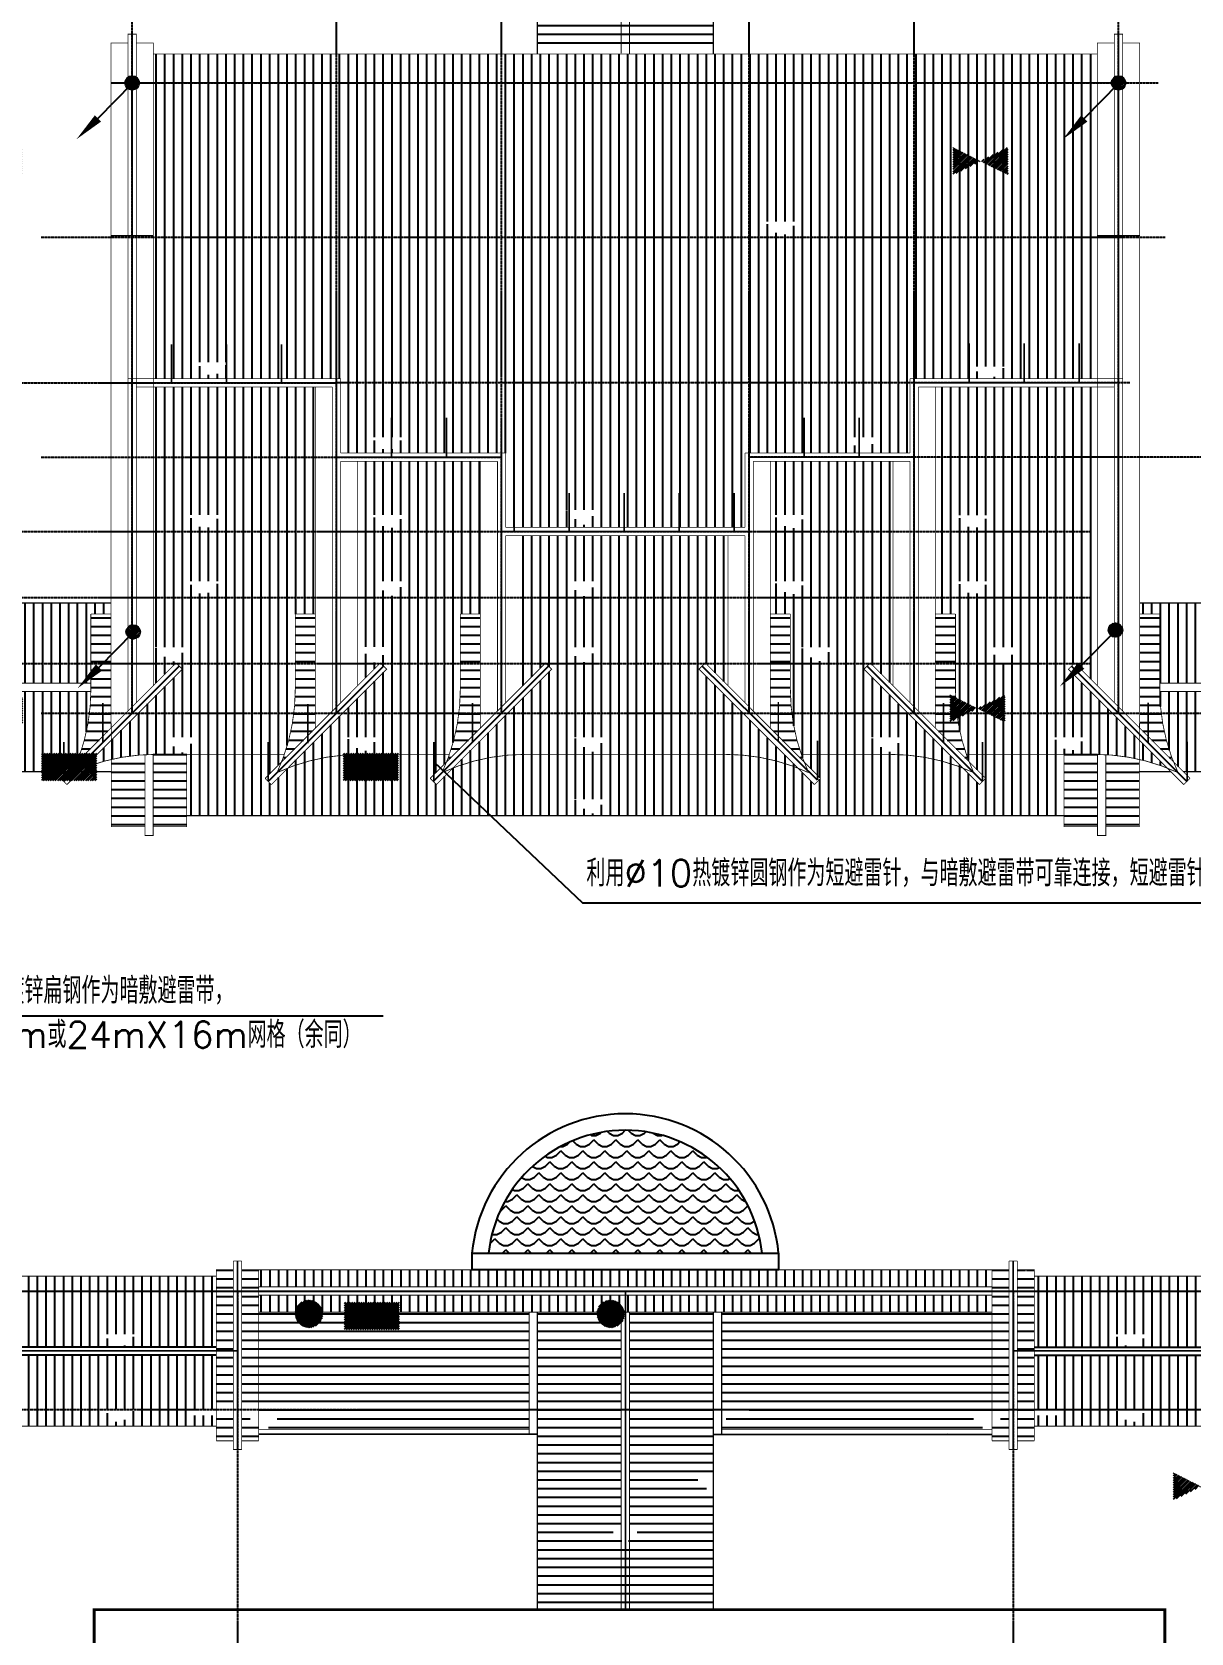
# Model space of a CAD drawing. Extents: x -137808 to 103746506, y -332957 to -111547.
# Drawn here: x 194428 to 215496, y -184724 to -155637 of the extents above; entities that cross this region are included whole.
import ezdxf

# ---------------------------------------------------------------- set-up
doc = ezdxf.new("R2010")
doc.units = 0
doc.header["$LTSCALE"] = 25
doc.header["$MEASUREMENT"] = 0
doc.linetypes.add('DOTE', pattern=[2.42, 2, -0.2, 0.02, -0.2])
doc.layers.get('0').update_dxf_attribs({"linetype": 'CONTINUOUS'})
for name, color, linetype in [('DOTE', 1, 'DOTE'), ('电-接地防雷-箭头', 3, 'CONTINUOUS'), ('电-接地防雷-防雷线', 94, 'CONTINUOUS')]:
    doc.layers.add(name, color=color, linetype=linetype)
doc.styles.add('_TCH_DIM', font='SIMPLEX', dxfattribs={"bigfont": 'GBCBIG'})
doc.styles.add('IDQSTYLE', font='txt.shx', dxfattribs={"width": 0.7, "bigfont": 'hztxt.shx'})
doc.styles.get("Standard").update_dxf_attribs({"font": 'GBENOR', "bigfont": 'GBCBIG'})
doc.dimstyles.get("Standard").update_dxf_attribs({"dimscale": 100, "dimtxt": 3.5, "dimasz": 1, "dimexe": 2.5, "dimexo": 3, "dimgap": 1.5, "dimtad": 1, "dimdec": 0, "dimzin": 0, "dimdsep": 46, "dimtxsty": 'Standard', "dimblk": 'ARCHTICK', "dimcen": 0.09, "dimadec": 0, "dimazin": 0, "dimtfac": 1, "dimtdec": 0, "dimtix": 1, "dimtmove": 2, "dimatfit": 3, "dimfxl": 0, "dimtolj": 1, "dimtzin": 0, "dimarcsym": 0})
pattern_1 = [(90, (-74300, -90184.3), (-158.75, 1e-14), [])]
pattern_2 = [(180, (-74300, -90184.3), (-1e-14, -158.75), [])]
pattern_3 = [(90, (0, -90184.3), (-158.75, 1e-14), [])]

# ---------------------------------------------------------------- blocks, each defined once
blk = doc.blocks.new('_ArchTick')
at = {"color": 0, "linetype": 'ByBlock', "const_width": 0.4}
blk.add_lwpolyline([(-0.5, -0.5), (0.5, 0.5)], dxfattribs=at)
blk = doc.blocks.new('*X')
at = {"color": 0, "linetype": 'Continuous'}
for p, q in [((192.59, 446.72), (193.93, 448.06)), ((192.59, 446.72), (193.87, 448.01)), ((192.65, 447.21), (193.44, 448)), ((192.67, 446.38), (194.27, 447.98)), ((192.65, 446.36), (194.23, 447.94)), ((192.69, 447.24), (193.35, 447.91)), ((192.79, 446.07), (194.52, 447.8)), ((192.81, 446.1), (194.55, 447.84)), ((192.98, 445.84), (194.75, 447.61)), ((193.01, 445.87), (194.78, 447.64)), ((193.23, 445.66), (194.93, 447.37)), ((193.27, 445.7), (194.95, 447.39)), ((193.53, 445.54), (195.05, 447.06)), ((193.58, 445.59), (195.06, 447.07)), ((193.92, 445.51), (195.08, 446.67)), ((193.98, 445.57), (195.08, 446.67)), ((194.61, 445.77), (194.82, 445.99)), ((163.77, 434.88), (163.89, 435)), ((163.77, 434.45), (164.18, 434.86)), ((163.77, 434.03), (164.46, 434.72)), ((163.77, 433.6), (164.74, 434.57)), ((163.77, 433.18), (165.02, 434.43)), ((163.77, 432.76), (165.31, 434.29)), ((163.77, 432.33), (165.59, 434.15)), ((163.77, 431.91), (165.87, 434.01)), ((163.77, 431.48), (166.16, 433.87)), ((163.77, 431.06), (166.44, 433.73)), ((163.77, 430.63), (166.72, 433.58)), ((163.77, 430.21), (167, 433.44)), ((169.55, 432.17), (171.11, 433.73)), ((169.83, 432.03), (171.96, 434.15)), ((170.12, 431.89), (172.8, 434.58)), ((170.4, 431.75), (173.65, 435)), ((170.68, 431.6), (173.77, 434.69)), ((170.96, 431.46), (173.77, 434.27)), ((171.25, 431.32), (173.77, 433.85)), ((171.53, 431.18), (173.77, 433.42)), ((164.32, 430.33), (167.29, 433.3)), ((165.17, 430.76), (167.57, 433.16)), ((166.02, 431.18), (167.85, 433.02)), ((166.86, 431.61), (168.14, 432.88)), ((167.71, 432.03), (168.42, 432.74)), ((168.56, 432.45), (168.7, 432.59)), ((168.98, 432.45), (169.41, 432.88)), ((169.27, 432.31), (170.26, 433.3)), ((171.81, 431.04), (173.77, 433)), ((172.1, 430.9), (173.77, 432.57)), ((172.38, 430.76), (173.77, 432.15)), ((172.66, 430.61), (173.77, 431.72)), ((172.94, 430.47), (173.77, 431.3)), ((173.23, 430.33), (173.77, 430.88)), ((173.51, 430.19), (173.77, 430.45)), ((232.27, 320.09), (237.18, 325)), ((232.27, 320.51), (236.75, 325)), ((232.27, 320.94), (236.33, 325)), ((232.27, 321.36), (235.9, 325)), ((232.27, 321.79), (235.48, 325)), ((232.27, 322.21), (235.06, 325)), ((232.27, 322.63), (234.63, 325)), ((232.27, 323.06), (234.21, 325)), ((232.27, 323.48), (233.78, 325)), ((232.27, 323.91), (233.36, 325)), ((232.27, 324.33), (232.93, 325)), ((232.27, 324.76), (232.51, 325)), ((232.6, 320), (237.6, 325)), ((233.02, 320), (238.02, 325)), ((233.45, 320), (238.45, 325)), ((233.87, 320), (238.87, 325)), ((234.3, 320), (239.3, 325)), ((234.72, 320), (239.72, 325)), ((235.15, 320), (240.15, 325)), ((235.57, 320), (240.57, 325)), ((235.99, 320), (240.99, 325)), ((236.42, 320), (241.42, 325)), ((236.84, 320), (241.84, 325)), ((237.27, 320), (242.27, 325)), ((237.69, 320), (242.27, 324.57)), ((238.12, 320), (242.27, 324.15)), ((238.54, 320), (242.27, 323.72)), ((238.96, 320), (242.27, 323.3)), ((239.39, 320), (242.27, 322.88)), ((239.81, 320), (242.27, 322.45)), ((240.24, 320), (242.27, 322.03)), ((240.66, 320), (242.27, 321.6)), ((241.09, 320), (242.27, 321.18)), ((241.51, 320), (242.27, 320.75)), ((241.93, 320), (242.27, 320.33)), ((278.36, 223.2), (280.79, 225.63)), ((278.36, 222.93), (281.06, 225.62)), ((278.39, 223.51), (280.47, 225.6)), ((278.4, 222.68), (281.31, 225.59)), ((278.47, 223.88), (280.11, 225.52)), ((278.69, 224.39), (279.6, 225.29)), ((279.61, 223.04), (280.95, 224.38)), ((279.62, 223.34), (280.65, 224.37)), ((279.65, 222.8), (281.19, 224.34)), ((279.73, 222.59), (281.39, 224.26)), ((279.79, 223.79), (280.2, 224.2)), ((279.83, 222.42), (281.57, 224.16)), ((279.94, 223.09), (280.9, 224.05)), ((279.96, 222.26), (281.73, 224.03)), ((279.99, 222.85), (281.14, 224)), ((279.99, 223.42), (280.57, 224)), ((280.2, 224.2), (281.54, 225.54)), ((280.65, 224.37), (281.75, 225.47)), ((280.95, 224.38), (281.95, 225.38)), ((281.19, 224.34), (282.13, 225.28)), ((281.39, 224.26), (282.3, 225.17)), ((281.57, 224.16), (282.46, 225.05)), ((281.73, 224.03), (282.61, 224.91)), ((281.86, 223.88), (282.75, 224.77)), ((281.97, 223.7), (282.87, 224.61)), ((282.05, 223.5), (282.99, 224.44)), ((282.1, 223.27), (283.09, 224.26)), ((282.1, 222.98), (283.18, 224.06)), ((278.45, 222.45), (279.79, 223.79)), ((278.52, 222.24), (279.62, 223.34)), ((278.61, 222.04), (279.61, 223.04)), ((278.71, 221.86), (279.65, 222.8)), ((278.82, 221.68), (279.73, 222.59)), ((278.94, 221.52), (279.83, 222.42)), ((279.08, 221.38), (279.96, 222.26)), ((279.22, 221.24), (280.11, 222.13)), ((279.38, 221.11), (280.29, 222.02)), ((279.55, 221), (280.49, 221.94)), ((279.73, 220.9), (280.72, 221.89)), ((279.93, 220.81), (281.01, 221.89)), ((280.07, 222.66), (281.33, 223.91)), ((280.11, 222.13), (281.86, 223.88)), ((280.14, 220.74), (281.41, 222.01)), ((280.2, 222.5), (281.49, 223.79)), ((280.29, 222.02), (281.97, 223.7)), ((280.35, 222.37), (281.62, 223.64)), ((280.36, 220.68), (283.31, 223.63)), ((280.49, 221.94), (282.05, 223.5)), ((280.54, 222.27), (281.71, 223.45)), ((280.61, 220.65), (283.34, 223.38)), ((280.72, 221.89), (282.1, 223.27)), ((280.77, 222.22), (281.77, 223.22)), ((280.88, 220.63), (283.36, 223.11)), ((281.01, 221.89), (282.1, 222.98)), ((281.08, 222.24), (281.74, 222.91)), ((281.18, 220.65), (283.33, 222.81)), ((281.41, 222.01), (281.98, 222.58)), ((281.54, 220.73), (283.26, 222.45)), ((281.98, 222.58), (283.25, 223.85)), ((282.01, 220.91), (283.07, 221.98))]:
    blk.add_line(p, q, dxfattribs=at)
blk = doc.blocks.new('HC000750')
at = {"color": 0, "linetype": 'Continuous'}
blk.add_line((0, -0.06), (-3.11, -3.23), dxfattribs=at)
blk.add_lwpolyline([(-3.11, -3.23, 0.8, 0, 0), (-5.06, -5.12, 0, 0, 0)], format="xyseb", dxfattribs=at)
blk.add_circle((0, 0), 0.625, dxfattribs=at)
at = {"color": 0, "linetype": 'Continuous', "xscale": 0.5, "yscale": 0.5, "zscale": 0.5}
blk.add_blockref('*X', (-96.92, -223.38), dxfattribs=at)
at = {"color": 0, "style": 'IDQSTYLE', "width": 0.7}
blk.add_attdef('PSFHATT', (2.63, -5.12), '', height=2.5, dxfattribs=at)

msp = doc.modelspace()

# ---------------------------------------------------------------- hatches: boundary and pattern name
h = msp.add_hatch()
h.set_pattern_fill('ANSI31', color=250, scale=100, angle=135, style=0)
h.set_pattern_definition([(180, (-74300, -90270.14), (-1e-14, -158.75), [])])
h.paths.add_polyline_path([(203614, -152997), (203614, -155922), (205214, -155922), (205289, -155922), (205289, -152997)])
h.paths.add_polyline_path([(206814, -152997), (205289, -152997), (205289, -155922), (206814, -155922)])
h.paths.add_polyline_path([(204669, -153688), (205759, -153688), (205759, -154138), (204669, -154138)], flags=9)
h.paths.add_polyline_path([(204769, -154488), (205659, -154488), (205659, -154938), (204769, -154938)], flags=9)
h = msp.add_hatch()
h.set_pattern_fill('ANSI31', color=250, scale=100, angle=45, style=0)
h.set_pattern_definition(pattern_1)
h.paths.add_polyline_path([(199964, -156036), (196634, -156036), (196634, -156561), (197611, -156561), (199964, -156561)])
h.paths.add_polyline_path([(202964, -156036), (199964, -156036), (199964, -156561), (202964, -156561)])
h.paths.add_polyline_path([(207464, -156036), (205214, -156036), (202964, -156036), (202964, -156561), (207464, -156561)])
h.paths.add_polyline_path([(210464, -156036), (207464, -156036), (207464, -156561), (210464, -156561)])
h.paths.add_polyline_path([(213794, -156036), (210464, -156036), (210464, -156561), (213794, -156561)])
h.paths.add_polyline_path([(213794, -156561), (212575, -156561), (210464, -156561), (210464, -159361), (213794, -159361)])
h.paths.add_polyline_path([(210464, -156561), (207464, -156561), (207464, -159361), (208034, -159361), (207754, -159081), (208354, -159081), (208073, -159361), (210464, -159361)])
h.paths.add_polyline_path([(207464, -156561), (202964, -156561), (202964, -159361), (207464, -159361)])
h.paths.add_polyline_path([(202964, -156561), (199964, -156561), (199964, -159361), (202964, -159361)])
h.paths.add_polyline_path([(199964, -156561), (196634, -156561), (196634, -159361), (197611, -159361), (199964, -159361)])
h.paths.add_polyline_path([(199964, -159361), (196634, -159361), (196634, -161936), (197711, -161936), (197411, -161636), (198011, -161636), (197711, -161936), (199964, -161936)])
h.paths.add_polyline_path([(202964, -159361), (199964, -159361), (199964, -161936), (200039, -161936), (200039, -163286), (200884, -163286), (200593, -162996), (201193, -162996), (200903, -163286), (202964, -163286)])
h.paths.add_polyline_path([(207464, -159361), (202964, -159361), (202964, -163286), (203039, -163286), (203039, -164636), (207389, -164636), (207389, -163286), (207464, -163286)])
h.paths.add_polyline_path([(204739, -164319), (204439, -164619), (204139, -164319)], flags=16)
h.paths.add_polyline_path([(210464, -159361), (208073, -159361), (208054, -159381), (208034, -159361), (207464, -159361), (207464, -163286), (209525, -163286), (209235, -162996), (209835, -162996), (209545, -163286), (210389, -163286), (210389, -161936), (210464, -161936)])
h.paths.add_polyline_path([(213794, -159361), (212575, -159361), (210464, -159361), (210464, -161936), (211743, -161936), (211518, -161711), (212118, -161711), (211893, -161936), (213794, -161936)])
h.paths.add_polyline_path([(208479, -159055), (209628, -159055), (209628, -158609), (208479, -158609)], flags=24)
h.paths.add_polyline_path([(198136, -161611), (199285, -161611), (199285, -161164), (198136, -161164)], flags=24)
h.paths.add_polyline_path([(201319, -162970), (202468, -162970), (202468, -162524), (201319, -162524)], flags=24)
h.paths.add_polyline_path([(204904, -164294), (206013, -164294), (206013, -163848), (204904, -163848)], flags=24)
h.paths.add_polyline_path([(207961, -162970), (209109, -162970), (209109, -162524), (207961, -162524)], flags=24)
h.paths.add_polyline_path([(212243, -161686), (213392, -161686), (213392, -161239), (212243, -161239)], flags=24)
h = msp.add_hatch()
h.set_pattern_fill('ANSI31', color=250, scale=100, angle=45, style=0)
h.set_pattern_definition(pattern_1)
h.paths.add_polyline_path([(199579, -162086), (196634, -162086), (196634, -163361), (199579, -163361)])
h.paths.add_polyline_path([(199579, -163361), (196634, -163361), (196634, -164711), (197566, -164711), (197266, -164411), (197866, -164411), (197566, -164711), (199579, -164711)])
h.paths.add_polyline_path([(199579, -164711), (196634, -164711), (196634, -165911), (197551, -165911), (197251, -165611), (197851, -165611), (197551, -165911), (199579, -165911)])
h.paths.add_polyline_path([(199579, -165911), (196634, -165911), (196634, -167111), (196967, -167111), (196667, -166811), (197267, -166811), (196967, -167111), (197036, -167111), (197047, -167100), (197059, -167111), (199214, -167111), (199214, -166211), (199579, -166211)])
h.paths.add_polyline_path([(199214, -167592), (199214, -167111), (197059, -167111), (197161, -167213), (196362, -168011), (197967, -168011), (199189, -168011, 0.029165)])
h.paths.add_polyline_path([(197036, -167111), (196634, -167111), (196634, -167513)], flags=16)
h.paths.add_polyline_path([(200751, -167111), (200349, -167111), (200349, -167513)], flags=16)
h.paths.add_polyline_path([(202214, -167111), (200774, -167111), (200876, -167213), (200077, -168011), (202189, -168011, 0.029165), (202214, -167592)], flags=16)
h.paths.add_polyline_path([(202214, -166211), (202579, -166211), (202579, -165911), (200349, -165911), (200349, -167513), (200762, -167100), (200876, -167213), (200077, -168011), (202189, -168011, 0.029165), (202214, -167592)])
h.paths.add_polyline_path([(200967, -166805), (200667, -167105), (200367, -166805)], flags=16)
h.paths.add_polyline_path([(202579, -164711), (200349, -164711), (200349, -165911), (200944, -165911), (200644, -165611), (201244, -165611), (200944, -165911), (202579, -165911)])
h.paths.add_polyline_path([(202579, -163436), (200349, -163436), (200349, -164711), (200909, -164711), (200609, -164411), (201209, -164411), (200909, -164711), (202579, -164711)])
h.paths.add_polyline_path([(207079, -164786), (203349, -164786), (203349, -165911), (204439, -165911), (204139, -165611), (204739, -165611), (204439, -165911), (207079, -165911)])
h.paths.add_polyline_path([(207079, -165911), (203349, -165911), (203349, -167111), (203751, -167111), (203762, -167100), (203774, -167111), (204439, -167111), (204139, -166811), (204739, -166811), (204439, -167111), (206655, -167111), (206666, -167100), (206677, -167111), (207079, -167111)])
h.paths.add_polyline_path([(203751, -167111), (203349, -167111), (203349, -167513)], flags=16)
h.paths.add_polyline_path([(206553, -167213), (206655, -167111), (203774, -167111), (203876, -167213), (203077, -168011), (207351, -168011)])
h.paths.add_polyline_path([(207079, -167111), (206677, -167111), (207079, -167513)])
h.paths.add_polyline_path([(210351, -168011), (208240, -168011, 0.053594), (208412, -168761), (210030, -168761, -0.093963), (211348, -169008)])
h.paths.add_polyline_path([(210285, -168451), (209985, -168751), (209685, -168451)], flags=16)
h.paths.add_polyline_path([(202189, -168011), (200077, -168011), (199080, -169008, -0.093963), (200399, -168761), (202017, -168761, 0.053594)])
h.paths.add_polyline_path([(200143, -168451), (200743, -168451), (200443, -168751)], flags=16)
h.paths.add_polyline_path([(199189, -168011), (196362, -168011), (195871, -168502), (195871, -168852, -0.05697), (196684, -168761), (199017, -168761, 0.053594)])
h.paths.add_polyline_path([(196839, -168451), (197439, -168451), (197139, -168751)], flags=16)
h.paths.add_polyline_path([(209553, -167213), (209655, -167111), (208214, -167111), (208214, -167592, 0.029165), (208240, -168011), (210351, -168011)])
h.paths.add_polyline_path([(210079, -167111), (209677, -167111), (210079, -167513)], flags=16)
h.paths.add_polyline_path([(210079, -165911), (207849, -165911), (207849, -166211), (208214, -166211), (208214, -167111), (208705, -167111), (208405, -166811), (210079, -166811)])
h.paths.add_polyline_path([(210079, -164711), (207849, -164711), (207849, -165911), (208214, -165911), (207914, -165611), (208514, -165611), (208214, -165911), (210079, -165911)])
h.paths.add_polyline_path([(210079, -163436), (207849, -163436), (207849, -164711), (208214, -164711), (207914, -164411), (208514, -164411), (208214, -164711), (210079, -164711)])
h.paths.add_polyline_path([(213794, -162086), (210849, -162086), (210849, -163361), (213794, -163361)])
h.paths.add_polyline_path([(213794, -163361), (210849, -163361), (210849, -164711), (211532, -164711), (211235, -164414), (211835, -164414), (211538, -164711), (213684, -164711), (213794, -164711)])
h.paths.add_polyline_path([(213794, -164711), (212576, -164711), (211538, -164711), (211535, -164714), (211532, -164711), (210849, -164711), (210849, -165911), (211535, -165911), (211235, -165611), (211835, -165611), (211535, -165911), (210849, -165911), (210849, -166211), (211214, -166211), (211214, -167111), (212085, -167111), (211785, -166811), (212385, -166811), (212085, -167111), (213370, -167111), (213381, -167100), (213794, -167513)])
h.paths.add_polyline_path([(213268, -167213), (213370, -167111), (211214, -167111), (211214, -167592, 0.029165), (211240, -168011), (214066, -168011)])
h.paths.add_polyline_path([(214066, -168011), (212683, -168011), (211240, -168011, 0.053594), (211412, -168761), (213745, -168761, -0.05697), (214557, -168852), (214557, -168502)])
h.paths.add_polyline_path([(213590, -168451), (213290, -168751), (212990, -168451)], flags=16)
h.paths.add_polyline_path([(214557, -168502), (214557, -168852, -0.036796), (215063, -169008)])
h.paths.add_polyline_path([(195871, -168502), (195365, -169008, -0.036796), (195871, -168852)])
h.paths.add_polyline_path([(197992, -164386), (199141, -164386), (199141, -163939), (197992, -163939)], flags=24)
h.paths.add_polyline_path([(198137, -165586), (199125, -165586), (199125, -165139), (198137, -165139)], flags=24)
h.paths.add_polyline_path([(198383, -167536), (198383, -166686), (198833, -166686), (198833, -167536)], flags=9)
h.paths.add_polyline_path([(197552, -166786), (198541, -166786), (198541, -166339), (197552, -166339)], flags=24)
h.paths.add_polyline_path([(201383, -167536), (201383, -166686), (201833, -166686), (201833, -167536)], flags=24)
h.paths.add_polyline_path([(201092, -166780), (202241, -166780), (202241, -166333), (201092, -166333)], flags=24)
h.paths.add_polyline_path([(201410, -165586), (202519, -165586), (202519, -165139), (201410, -165139)], flags=24)
h.paths.add_polyline_path([(201335, -164386), (202484, -164386), (202484, -163939), (201335, -163939)], flags=24)
h.paths.add_polyline_path([(204864, -165586), (206013, -165586), (206013, -165139), (204864, -165139)], flags=24)
h.paths.add_polyline_path([(204864, -166786), (206013, -166786), (206013, -166339), (204864, -166339)], flags=24)
h.paths.add_polyline_path([(208411, -168426), (209400, -168426), (209400, -167979), (208411, -167979)], flags=9)
h.paths.add_polyline_path([(201029, -168426), (202018, -168426), (202018, -167979), (201029, -167979)], flags=9)
h.paths.add_polyline_path([(197724, -168426), (198713, -168426), (198713, -167979), (197724, -167979)], flags=9)
h.paths.add_polyline_path([(208180, -167536), (208180, -166686), (208630, -166686), (208630, -167536)], flags=9)
h.paths.add_polyline_path([(209130, -166786), (210279, -166786), (210279, -166339), (209130, -166339)], flags=9)
h.paths.add_polyline_path([(208679, -165586), (209788, -165586), (209788, -165139), (208679, -165139)], flags=24)
h.paths.add_polyline_path([(208639, -164386), (209788, -164386), (209788, -163939), (208639, -163939)], flags=24)
h.paths.add_polyline_path([(211960, -164389), (213109, -164389), (213109, -163942), (211960, -163942)], flags=24)
h.paths.add_polyline_path([(211180, -167536), (211180, -166686), (211630, -166686), (211630, -167536)], flags=9)
h.paths.add_polyline_path([(212120, -165586), (213109, -165586), (213109, -165139), (212120, -165139)], flags=24)
h.paths.add_polyline_path([(212671, -166786), (213659, -166786), (213659, -166339), (212671, -166339)], flags=24)
h.paths.add_polyline_path([(211715, -168426), (212704, -168426), (212704, -167979), (211715, -167979)], flags=9)
h = msp.add_hatch()
h.set_pattern_fill('ANSI31', color=250, scale=100, angle=45, style=0)
h.set_pattern_definition(pattern_1)
h.paths.add_polyline_path([(195499, -166211), (195864, -166211), (195864, -166011), (191489, -166011), (191489, -167111), (195499, -167111)])
h.paths.add_polyline_path([(195499, -167111), (191489, -167111), (191489, -167468), (195499, -167468)])
h.paths.add_polyline_path([(195499, -167618), (193641, -167618, -0.360879), (193967, -168011), (195474, -168011, 0.027378)])
h.paths.add_polyline_path([(195474, -168011), (193967, -168011, -1), (193167, -168011, -0.360879), (193493, -167618), (191489, -167618), (191489, -168176), (193189, -168176), (193189, -168486), (193349, -168486), (193349, -168636), (193189, -168636), (193189, -168946), (192989, -168946), (192989, -169075), (195072, -169075), (195252, -168895, 0.063535)])
h.paths.add_polyline_path([(194071, -166936), (194071, -166086), (194521, -166086), (194521, -166936)], flags=24)
h.paths.add_polyline_path([(194668, -167536), (194668, -166686), (195118, -166686), (195118, -167536)], flags=9)
h.paths.add_polyline_path([(195147, -167167), (195147, -166038), (194556, -166038), (194556, -167167)], flags=9)
h.paths.add_polyline_path([(194071, -167906), (194071, -167216), (194521, -167216), (194521, -167906)], flags=9)
h.paths.add_polyline_path([(195212, -168694), (195212, -167567), (194621, -167567), (194621, -168694)], flags=9)
h.paths.add_polyline_path([(194071, -168731), (194071, -168041), (194521, -168041), (194521, -168731)], flags=24)
h = msp.add_hatch()
h.set_pattern_fill('ANSI31', color=250, scale=100, angle=45, style=0)
h.set_pattern_definition(pattern_1)
h.paths.add_polyline_path([(218939, -166011), (214564, -166011), (214564, -166211), (214929, -166211), (214929, -167468), (218939, -167468)])
h.paths.add_polyline_path([(218939, -167618), (217157, -167618, -0.360879), (217483, -168011, -0.106824), (217448, -168176), (218939, -168176)])
h.paths.add_polyline_path([(217079, -168486), (217239, -168486), (217239, -168380, -0.536939), (216683, -168011), (214955, -168011, 0.063535), (215176, -168895), (215356, -169075), (217439, -169075), (217439, -168946), (217239, -168946), (217239, -168636), (217079, -168636)])
h.paths.add_polyline_path([(217010, -167618), (214929, -167618, 0.027378), (214955, -168011), (216683, -168011, -0.360879)])
h.paths.add_polyline_path([(215623, -166936), (215623, -166086), (216073, -166086), (216073, -166936)], flags=24)
h.paths.add_polyline_path([(215623, -167906), (215623, -167216), (216073, -167216), (216073, -167906)], flags=9)
h.paths.add_polyline_path([(214997, -167536), (214997, -166686), (215447, -166686), (215447, -167536)], flags=9)
h.paths.add_polyline_path([(216699, -167167), (216699, -166038), (216108, -166038), (216108, -167167)], flags=24)
h.paths.add_polyline_path([(215623, -168731), (215623, -168041), (216073, -168041), (216073, -168731)], flags=24)
h.paths.add_polyline_path([(216764, -168694), (216764, -167567), (216173, -167567), (216173, -168694)], flags=9)
h = msp.add_hatch()
h.set_pattern_fill('ANSI31', color=250, scale=100, angle=135, style=0)
h.set_pattern_definition([(180, (-74300, -89284.3), (-1e-14, -158.75), [])])
h.paths.add_polyline_path([(195864, -168011), (195474, -168011, -0.063535), (195252, -168895), (195864, -168283)])
h.paths.add_polyline_path([(195864, -166211), (195499, -166211), (195499, -167577, -0.030248), (195474, -168011), (195864, -168011)])
h.paths.add_polyline_path([(199579, -168011), (199189, -168011, -0.063535), (198967, -168895), (199579, -168283)])
h.paths.add_polyline_path([(199579, -166211), (199214, -166211), (199214, -167577, -0.030248), (199189, -168011), (199579, -168011)])
h.paths.add_polyline_path([(202579, -168283), (202579, -168011), (202189, -168011, -0.063535), (201967, -168895)])
h.paths.add_polyline_path([(202579, -166211), (202214, -166211), (202214, -167577, -0.030248), (202189, -168011), (202579, -168011)])
h.paths.add_polyline_path([(208240, -168011), (207849, -168011), (207849, -168283), (208461, -168895, -0.063535)])
h.paths.add_polyline_path([(208214, -167577), (208214, -166211), (207849, -166211), (207849, -168011), (208240, -168011, -0.030248)])
h.paths.add_polyline_path([(211240, -168011), (210849, -168011), (210849, -168283), (211461, -168895, -0.063535)])
h.paths.add_polyline_path([(211214, -167577), (211214, -166211), (210849, -166211), (210849, -168011), (211240, -168011, -0.030248)])
h.paths.add_polyline_path([(214955, -168011), (214564, -168011), (214564, -168283), (215176, -168895, -0.063535)])
h.paths.add_polyline_path([(214929, -166211), (214564, -166211), (214564, -168011), (214955, -168011, -0.030248), (214929, -167577)])
h = msp.add_hatch()
h.set_pattern_fill('ANSI31', color=250, scale=100, angle=45, style=0)
h.set_pattern_definition(pattern_1)
h.paths.add_polyline_path([(202214, -167592), (202214, -167111), (200774, -167111), (200876, -167213), (200077, -168011), (202189, -168011, 0.029165)])
h.paths.add_polyline_path([(200751, -167111), (200349, -167111), (200349, -167513)], flags=17)
h.paths.add_polyline_path([(207351, -168011), (203077, -168011), (202080, -169008, -0.093963), (203399, -168761), (205214, -168761), (207030, -168761, -0.093963), (208348, -169008)])
h.paths.add_polyline_path([(204287, -168451), (204887, -168451), (204587, -168751)], flags=16)
h.paths.add_polyline_path([(201383, -167536), (201383, -166686), (201833, -166686), (201833, -167536)], flags=9)
h.paths.add_polyline_path([(205052, -168426), (206161, -168426), (206161, -167979), (205052, -167979)], flags=9)
h = msp.add_hatch()
h.set_pattern_fill('ANSI31', color=251, scale=100, angle=45, style=0)
h.set_pattern_definition(pattern_1)
h.paths.add_polyline_path([(210079, -166811), (209005, -166811), (208705, -167111), (209655, -167111), (209666, -167100), (209677, -167111), (210079, -167111)])
h = msp.add_hatch()
h.set_pattern_fill('ANSI31', color=250, scale=100, angle=135, style=0)
h.set_pattern_definition(pattern_2)
h.paths.add_polyline_path([(196481, -168766, 0.042857), (195871, -168852), (195871, -170075), (196481, -170075)])
h.paths.add_polyline_path([(197241, -168761), (196668, -168761, 0.002573), (196631, -168761), (196631, -170075), (197241, -170075)])
h = msp.add_hatch()
h.set_pattern_fill('ANSI31', color=250, scale=100, angle=45, style=0)
h.set_pattern_definition(pattern_1)
h.paths.add_polyline_path([(213187, -168761), (211412, -168761, 0.009907), (211461, -168895), (211763, -169197), (211650, -169310), (211348, -169008, 0.092872), (210045, -168761), (208412, -168761, 0.009907), (208461, -168895), (208763, -169197), (208650, -169310), (208348, -169008, 0.092872), (207045, -168761), (205214, -168761), (203383, -168761, 0.092872), (202080, -169008), (201779, -169310), (201666, -169197), (201967, -168895, 0.009907), (202017, -168761), (200383, -168761, 0.092872), (199080, -169008), (198779, -169310), (198666, -169197), (198967, -168895, 0.009907), (199017, -168761), (197241, -168761), (197241, -169875), (204587, -169875), (204287, -169575), (204887, -169575), (204587, -169875), (213187, -169875)])
h.paths.add_polyline_path([(205172, -169549), (206161, -169549), (206161, -169103), (205172, -169103)], flags=24)
h = msp.add_hatch()
h.set_pattern_fill('ANSI31', color=250, scale=100, angle=135, style=0)
h.set_pattern_definition(pattern_2)
h.paths.add_polyline_path([(214557, -168852, 0.042857), (213947, -168766), (213947, -170075), (214557, -170075)])
h.paths.add_polyline_path([(213797, -168761, 0.002573), (213760, -168761), (213187, -168761), (213187, -170075), (213797, -170075)])
h = msp.add_hatch()
h.set_pattern_fill('水', color=251, scale=100, style=0)
h.set_pattern_definition([(0, (0, -89884.3), (200, 200), [80, -320]), (45, (160, -89844.3), (4e-14, 400), [113.1368, -169.7056, 113.1372, -169.70582]), (135, (320, -89844.3), (-400, 4e-14), [113.1368, -169.7056, 113.1372, -169.70582]), (26.56505, (80, -89884.3), (400, 3e-07), [89.44, -804.9872]), (26.56505, (280, -89684.3), (400, 3e-07), [89.44, -804.9872]), (333.43495, (320, -89844.3), (400, -3e-07), [89.44, -804.9872]), (333.43495, (120, -89644.3), (400, -3e-07), [89.44, -804.9872])])
h.paths.add_polyline_path([(202964, -177000), (202964, -177826), (207464, -177826), (207464, -177006, 0.627601)])
h.paths.add_polyline_path([(207464, -177006), (207464, -177826), (207697, -177826, 0.085895)])
h.paths.add_polyline_path([(202964, -177000, 0.086579), (202728, -177826), (202964, -177826)])
h.paths.add_polyline_path([(204295, -177732), (206146, -177732), (206146, -176843), (204295, -176843)], flags=24)
h = msp.add_hatch()
h.set_pattern_fill('ANSI31', color=250, scale=100, angle=45, style=0)
h.set_pattern_definition([(90, (410428.45, -90184.3), (158.75, 1e-14), [])])
h.paths.add_polyline_path([(193189, -180736), (193349, -180736), (193349, -180661), (195731, -180661), (196020, -180950), (196309, -180661), (197264, -180661), (197264, -180966), (193189, -180966)])
h.paths.add_polyline_path([(197264, -180774), (197779, -180774), (197779, -180966), (197264, -180966)])
h.paths.add_polyline_path([(192989, -179679), (197264, -179679), (197264, -180661), (196309, -180661), (196320, -180650), (195720, -180650), (195731, -180661), (193349, -180661), (193349, -180586), (193189, -180586), (193189, -180276), (192989, -180276)])
h.paths.add_polyline_path([(197264, -179679), (197779, -179679), (197779, -180661), (197264, -180661)])
h.paths.add_polyline_path([(192989, -178511), (197264, -178511), (197264, -179529), (196087, -179529), (196320, -179296), (195720, -179296), (195953, -179529), (192989, -179529)])
h.paths.add_polyline_path([(197264, -178511), (197779, -178511), (197779, -179529), (197264, -179529)])
h.paths.add_polyline_path([(197264, -178243), (197779, -178243), (197779, -178511), (197264, -178511)])
h.paths.add_polyline_path([(192989, -178243), (196018, -178243), (196020, -178245), (196022, -178243), (197264, -178243), (197264, -178511), (192989, -178511)])
h.paths.add_polyline_path([(198054, -180749), (197066, -180749), (197066, -180303), (198054, -180303)], flags=9)
h.paths.add_polyline_path([(195434, -180624), (194446, -180624), (194446, -180178), (195434, -180178)], flags=24)
h.paths.add_polyline_path([(195434, -179270), (194446, -179270), (194446, -178824), (195434, -178824)], flags=24)
h = msp.add_hatch()
h.set_pattern_fill('ANSI31', color=250, scale=100, angle=135, style=0)
h.set_pattern_definition(pattern_2)
h.paths.add_polyline_path([(198549, -178126), (198239, -178126), (198239, -178511), (198549, -178511)])
h.paths.add_polyline_path([(198089, -178126), (197779, -178126), (197779, -178511), (198089, -178511)])
h.paths.add_polyline_path([(198089, -178511), (197779, -178511), (197779, -180661), (198089, -180661)])
h.paths.add_polyline_path([(198549, -178511), (198239, -178511), (198239, -180661), (198549, -180661)])
h.paths.add_polyline_path([(198340, -180774), (198239, -180774), (198239, -181231), (198549, -181231), (198549, -180984)])
h.paths.add_polyline_path([(198089, -180774), (197779, -180774), (197779, -181231), (198089, -181231)])
h.paths.add_polyline_path([(197066, -180749), (198054, -180749), (198054, -180303), (197066, -180303)], flags=9)
h = msp.add_hatch()
h.set_pattern_fill('ANSI31', color=250, scale=100, angle=45, style=0)
h.set_pattern_definition(pattern_3)
h.paths.add_polyline_path([(211879, -178126), (210464, -178126), (210464, -178436), (211879, -178436)])
h.paths.add_polyline_path([(211879, -178586), (210464, -178586), (210464, -178896), (211879, -178896)])
h.paths.add_polyline_path([(210464, -178586), (207464, -178586), (207464, -178896), (210464, -178896)])
h.paths.add_polyline_path([(210464, -178126), (209490, -178126), (209476, -178140), (209461, -178126), (207464, -178126), (207464, -178436), (210464, -178436)])
h.paths.add_polyline_path([(207464, -178586), (202964, -178586), (202964, -178896), (207464, -178896)])
h.paths.add_polyline_path([(207464, -178126), (202964, -178126), (202964, -178436), (207464, -178436)])
h.paths.add_polyline_path([(202964, -178586), (199964, -178586), (199964, -178896), (202964, -178896)])
h.paths.add_polyline_path([(202964, -178126), (201956, -178126), (201942, -178140), (201927, -178126), (199964, -178126), (199964, -178436), (202964, -178436)])
h.paths.add_polyline_path([(199964, -178126), (198549, -178126), (198549, -178436), (199964, -178436)])
h.paths.add_polyline_path([(199964, -178586), (198549, -178586), (198549, -178896), (199964, -178896)])
h = msp.add_hatch()
h.set_pattern_fill('ANSI31', color=250, scale=100, angle=135, style=0)
h.set_pattern_definition(pattern_2)
h.paths.add_polyline_path([(212189, -178126), (211879, -178126), (211879, -178511), (212189, -178511)])
h.paths.add_polyline_path([(212649, -178126), (212509, -178126), (212495, -178140), (212480, -178126), (212339, -178126), (212339, -178511), (212649, -178511)])
h.paths.add_polyline_path([(212649, -178511), (212339, -178511), (212339, -180661), (212649, -180661)])
h.paths.add_polyline_path([(212189, -178511), (211879, -178511), (211879, -180661), (212189, -180661)])
h.paths.add_polyline_path([(212189, -180661), (211879, -180661), (211879, -180774), (212189, -180774)])
h.paths.add_polyline_path([(212189, -180774), (212088, -180774), (211879, -180984), (211879, -181231), (212189, -181231)])
h.paths.add_polyline_path([(212649, -180774), (212339, -180774), (212339, -181231), (212649, -181231)])
h.paths.add_polyline_path([(212649, -180661), (212339, -180661), (212339, -180774), (212649, -180774)])
h.paths.add_polyline_path([(212374, -180749), (213363, -180749), (213363, -180303), (212374, -180303)], flags=9)
h = msp.add_hatch()
h.set_pattern_fill('ANSI31', color=250, scale=100, angle=45, style=0)
h.set_pattern_definition(pattern_3)
h.paths.add_polyline_path([(217239, -180736), (217079, -180736), (217079, -180661), (214697, -180661), (214408, -180950), (214120, -180661), (213164, -180661), (213164, -180966), (217239, -180966)])
h.paths.add_polyline_path([(213164, -180774), (212649, -180774), (212649, -180966), (213164, -180966)])
h.paths.add_polyline_path([(217439, -179679), (213164, -179679), (213164, -180661), (214120, -180661), (214108, -180650), (214708, -180650), (214697, -180661), (217079, -180661), (217079, -180586), (217239, -180586), (217239, -180276), (217439, -180276)])
h.paths.add_polyline_path([(213164, -179679), (212649, -179679), (212649, -180661), (213164, -180661)])
h.paths.add_polyline_path([(217439, -178511), (213164, -178511), (213164, -179529), (214341, -179529), (214108, -179296), (214708, -179296), (214476, -179529), (217439, -179529)])
h.paths.add_polyline_path([(213164, -178511), (212649, -178511), (212649, -179529), (213164, -179529)])
h.paths.add_polyline_path([(213164, -178243), (212649, -178243), (212649, -178511), (213164, -178511)])
h.paths.add_polyline_path([(217439, -178243), (214411, -178243), (214408, -178245), (214406, -178243), (213164, -178243), (213164, -178511), (217439, -178511)])
h.paths.add_polyline_path([(212374, -180749), (213363, -180749), (213363, -180303), (212374, -180303)], flags=9)
h.paths.add_polyline_path([(214994, -180624), (215983, -180624), (215983, -180178), (214994, -180178)], flags=24)
h.paths.add_polyline_path([(214994, -179270), (215983, -179270), (215983, -178824), (214994, -178824)], flags=24)
h = msp.add_hatch()
h.set_pattern_fill('ANSI31', color=250, scale=100, angle=135, style=0)
h.set_pattern_definition([(180, (0, -90184.3), (-1e-14, -158.75), [])])
h.paths.add_polyline_path([(207464, -178896), (206964, -178896), (206964, -180661), (207464, -180661)])
h.paths.add_polyline_path([(207464, -180766), (207109, -180766), (206964, -180910), (206964, -181031), (207464, -181031)])
h.paths.add_polyline_path([(210464, -180661), (207464, -180661), (207464, -181031), (210464, -181031)])
h.paths.add_polyline_path([(210464, -178896), (207464, -178896), (207464, -180661), (210464, -180661)])
h.paths.add_polyline_path([(211488, -180774), (211879, -180774), (211879, -180661), (210464, -180661), (210464, -181031), (211745, -181031)])
h.paths.add_polyline_path([(211879, -178896), (210464, -178896), (210464, -180661), (211879, -180661)])
h.paths.add_polyline_path([(203464, -178896), (202964, -178896), (202964, -180661), (203464, -180661)])
h.paths.add_polyline_path([(203464, -180661), (202964, -180661), (202964, -181031), (203464, -181031)])
h.paths.add_polyline_path([(202964, -180661), (199964, -180661), (199964, -181031), (202964, -181031)])
h.paths.add_polyline_path([(202964, -178896), (199964, -178896), (199964, -180661), (202964, -180661)])
h.paths.add_polyline_path([(199964, -178896), (198549, -178896), (198549, -180661), (199964, -180661)])
h.paths.add_polyline_path([(199964, -180661), (198549, -180661), (198549, -180774), (198940, -180774), (198683, -181031), (199964, -181031)])
h.paths.add_polyline_path([(207135, -180740), (208383, -180740), (208383, -180294), (207135, -180294)], flags=9)
h = msp.add_hatch()
h.set_pattern_fill('ANSI31', color=250, scale=100, angle=135, style=0)
h.set_pattern_definition(pattern_2)
h.paths.add_polyline_path([(205139, -178896), (203614, -178896), (203614, -180661), (205139, -180661)])
h.paths.add_polyline_path([(205139, -180661), (203614, -180661), (203614, -184299), (205289, -184299), (205289, -183037), (205213, -183113), (204913, -182813), (205139, -182813)])
h = msp.add_hatch()
h.set_pattern_fill('ANSI31', color=250, scale=100, angle=135, style=0)
h.set_pattern_definition(pattern_2)
h.paths.add_polyline_path([(206814, -178896), (205289, -178896), (205289, -180661), (206814, -180661)])
h.paths.add_polyline_path([(206814, -180661), (205289, -180661), (205289, -182813), (205513, -182813), (205289, -183037), (205289, -184299), (206814, -184299), (206814, -182213), (206809, -182218), (206509, -181918), (206814, -181918)])
h.paths.add_polyline_path([(205799, -182787), (206788, -182787), (206788, -182341), (205799, -182341)], flags=24)

# ---------------------------------------------------------------- linework, layer by layer
at = {"color": 251}
for p, q in [((197779, -179529), (192989, -179529)), ((197779, -179679), (192989, -179679)), ((212649, -179529), (217439, -179529)), ((212649, -179679), (217439, -179679)), ((203611, -181119), (198549, -181109)), ((206818, -181119), (211879, -181109)), ((206818, -181119), (211068, -181111))]:
    msp.add_line(p, q, dxfattribs=at)
for points, const_width in [([(203614, -152911), (203614, -156036)], 20), ([(205139, -152911), (205139, -156025)], 20), ([(205289, -152911), (205289, -156036)], 20), ([(206814, -152911), (206814, -156036)], 20), ([(196634, -167513), (196634, -155836), (196324, -155836), (196324, -155676), (196174, -155676), (196174, -155836), (195864, -155836), (195864, -168283)], 15), ([(196174, -155836), (196174, -161936)], 15), ([(196324, -155836), (196324, -161936)], 15), ([(213794, -167513), (213794, -155836), (214104, -155836), (214104, -155676), (214254, -155676), (214254, -155836), (214564, -155836), (214564, -168283)], 15), ([(214104, -155836), (214104, -161936)], 15), ([(214254, -155836), (214254, -161936)], 15), ([(196634, -156036), (205214, -156036)], 15), ([(213794, -156036), (205214, -156036)], 15), ([(195864, -159336), (196634, -159336)], 20), ([(214564, -159336), (213794, -159336)], 20), ([(196175, -161936), (200039, -161936)], 15), ([(196174, -161936), (196174, -167973)], 15), ([(196324, -161936), (196324, -167823)], 15), ([(200039, -161936), (200039, -163286)], 15), ([(214254, -161936), (210389, -161936)], 15), ([(210389, -161936), (210389, -163286)], 15), ([(214104, -161936), (214104, -167823)], 15), ([(214254, -161936), (214254, -167973)], 15), ([(196325, -162086), (199889, -162086)], 15), ([(199579, -162086), (199579, -168283)], 15), ([(199889, -162086), (199889, -167973)], 15), ([(214104, -162086), (210539, -162086)], 15), ([(210539, -162086), (210539, -167973)], 15), ([(210849, -162086), (210849, -168283)], 15), ([(203039, -163286), (200039, -163286)], 15), ([(202889, -163436), (200039, -163436)], 15), ([(200039, -163436), (200039, -167823)], 15), ([(200349, -167513), (200349, -163436)], 15), ([(202579, -163436), (202579, -168283)], 15), ([(202889, -163436), (202889, -167973)], 15), ([(203039, -163286), (203039, -164636)], 15), ([(207389, -163286), (207389, -164636)], 15), ([(207389, -163286), (210389, -163286)], 15), ([(207389, -163286), (207389, -164636)], 15), ([(207539, -163436), (207539, -167973)], 15), ([(207539, -163436), (210389, -163436)], 15), ([(207849, -163436), (207849, -168283)], 15), ([(210079, -167513), (210079, -163436)], 15), ([(210389, -163436), (210389, -167823)], 15), ([(203039, -164636), (207389, -164636)], 15), ([(203039, -164786), (203039, -167823)], 15), ([(203039, -164786), (207389, -164786)], 15), ([(203349, -167513), (203349, -164786)], 15), ([(207079, -167513), (207079, -164786)], 15), ([(207389, -164786), (207389, -167823)], 15), ([(207389, -164786), (207389, -167823)], 15), ([(195864, -166011), (191489, -166011)], 20), ([(214564, -166011), (218939, -166011)], 20), ([(195499, -166211), (195864, -166211)], 15), ([(195499, -167592), (195499, -166211)], 15), ([(199214, -166211), (199579, -166211)], 15), ([(199214, -167592), (199214, -166211)], 15), ([(202214, -166211), (202579, -166211)], 15), ([(202214, -167592), (202214, -166211)], 15), ([(208214, -166211), (207849, -166211)], 15), ([(208214, -167592), (208214, -166211)], 15), ([(211214, -166211), (210849, -166211)], 15), ([(211214, -167592), (211214, -166211)], 15), ([(214929, -166211), (214564, -166211)], 15), ([(214929, -167592), (214929, -166211)], 15), ([(197052, -167095), (194951, -169197)], 15), ([(197165, -167208), (195064, -169310)], 15), ([(195864, -168283), (195864, -167111)], 15), ([(197161, -167213), (197047, -167100)], 15), ([(200767, -167095), (198666, -169197)], 15), ([(200880, -167208), (198779, -169310)], 15), ([(200876, -167213), (200762, -167100)], 15), ([(203767, -167095), (201666, -169197)], 15), ([(203880, -167208), (201779, -169310)], 15), ([(203876, -167213), (203762, -167100)], 15), ([(206548, -167208), (208650, -169310)], 15), ([(206553, -167213), (206666, -167100)], 15), ([(206661, -167095), (208763, -169197)], 15), ([(209548, -167208), (211650, -169310)], 15), ([(209553, -167213), (209666, -167100)], 15), ([(209661, -167095), (211763, -169197)], 15), ([(213263, -167208), (215365, -169310)], 15), ([(213268, -167213), (213381, -167100)], 15), ([(213376, -167095), (215478, -169197)], 15), ([(214564, -168283), (214564, -167111)], 15), ([(195499, -167468), (191489, -167468)], 20), ([(214929, -167468), (218939, -167468)], 20), ([(195499, -167618), (191489, -167618)], 20), ([(214929, -167618), (218939, -167618)], 20), ([(197241, -168761), (197241, -170075), (196631, -170075), (196631, -170235), (196481, -170235), (196481, -170075), (195871, -170075), (195871, -168195)], 15), ([(213187, -168761), (213187, -170075), (213797, -170075), (213797, -170235), (213947, -170235), (213947, -170075), (214557, -170075), (214557, -168195)], 15), ([(196481, -170075), (196481, -168766)], 15), ([(196631, -170075), (196631, -168761)], 15), ([(199017, -168761), (196668, -168761)], 15), ([(202017, -168761), (200383, -168761)], 15), ([(205214, -168761), (203383, -168761)], 15), ([(205214, -168761), (207045, -168761)], 15), ([(208412, -168761), (210045, -168761)], 15), ([(211412, -168761), (213760, -168761)], 15), ([(213797, -170075), (213797, -168761)], 15), ([(213947, -170075), (213947, -168766)], 15), ([(195072, -169075), (192989, -169075)], 20), ([(195064, -169310), (194951, -169197)], 15), ([(195871, -169075), (195299, -169075)], 20), ([(198779, -169310), (198666, -169197)], 15), ([(201779, -169310), (201666, -169197)], 15), ([(208650, -169310), (208763, -169197)], 15), ([(211650, -169310), (211763, -169197)], 15), ([(214557, -169075), (215130, -169075)], 20), ([(215356, -169075), (217439, -169075)], 20), ([(215365, -169310), (215478, -169197)], 15), ([(197241, -169875), (213187, -169875)], 20), ([(198089, -177966), (198089, -181391)], 15), ([(198089, -177966), (198239, -177966)], 15), ([(198239, -177966), (198239, -181391)], 15), ([(212189, -177966), (212189, -181391)], 15), ([(212339, -177966), (212189, -177966)], 15), ([(212339, -177966), (212339, -181391)], 15), ([(192989, -178243), (197779, -178243)], 20), ([(197779, -178126), (197779, -181231)], 15), ([(197779, -178126), (198089, -178126)], 15), ([(212189, -178126), (198239, -178126)], 15), ([(198549, -178126), (198549, -181231)], 15), ([(211389, -178126), (199039, -178126)], 15), ([(211879, -178126), (211879, -181231)], 15), ([(212649, -178126), (212339, -178126)], 15), ([(217439, -178243), (212649, -178243)], 20), ([(212649, -178126), (212649, -181231)], 15), ([(211879, -178436), (198549, -178436)], 15), ([(211879, -178586), (198549, -178586)], 15), ([(211879, -178896), (198549, -178896)], 15), ([(203464, -178896), (203464, -181119)], 20), ([(203614, -178896), (203614, -184299)], 20), ([(205139, -178896), (205139, -184288)], 20), ([(205289, -178896), (205289, -184299)], 20), ([(206814, -178896), (206814, -184299)], 20), ([(206964, -178896), (206964, -181119)], 20), ([(197779, -179529), (192989, -179529)], 15), ([(197779, -179679), (192989, -179679)], 15), ([(212649, -179529), (217439, -179529)], 15), ([(212649, -179679), (217439, -179679)], 15), ([(193189, -180966), (197779, -180966)], 15), ([(198549, -181031), (203464, -181031)], 15), ([(198549, -181111), (203614, -181111)], 15), ([(198549, -181111), (203614, -181111)], 15), ([(198549, -181111), (203614, -181111)], 15), ([(199349, -181031), (203464, -181031)], 15), ([(199349, -181031), (203464, -181031)], 15), ([(203614, -181005), (203614, -184299)], 20), ([(211879, -181111), (206814, -181111)], 15), ([(211079, -181111), (206814, -181111)], 15), ([(211879, -181031), (206964, -181031)], 15), ([(211079, -181031), (206964, -181031)], 15), ([(217239, -180966), (212649, -180966)], 15), ([(197779, -181231), (198089, -181231)], 20), ([(198089, -181391), (198239, -181391)], 20), ([(198239, -181231), (198549, -181231)], 20), ([(212189, -181231), (211879, -181231)], 20), ([(212339, -181391), (212189, -181391)], 20), ([(212649, -181231), (212339, -181231)], 20), ([(195559, -187661), (195559, -184299), (215020, -184299), (215020, -187661)], 50)]:
    msp.add_lwpolyline(points, dxfattribs=dict(at, const_width=const_width))
at = {"color": 251, "const_width": 15}
for points in [[(195168, -169092, 0.108982), (195499, -167577)], [(198883, -169092, 0.108982), (199214, -167577)], [(201883, -169092, 0.108982), (202214, -167577)], [(208545, -169092, -0.108982), (208214, -167577)], [(211545, -169092, -0.108982), (211214, -167577)], [(215260, -169092, -0.108982), (214929, -167577)], [(196684, -168761, 0.108982), (195168, -169092)], [(200399, -168761, 0.108982), (198883, -169092)], [(203399, -168761, 0.108982), (201883, -169092)], [(207030, -168761, -0.108982), (208545, -169092)], [(210030, -168761, -0.108982), (211545, -169092)], [(213745, -168761, -0.108982), (215260, -169092)]]:
    msp.add_lwpolyline(points, format="xyb", dxfattribs=at)
at = {"color": 251}
msp.add_lwpolyline([(202427, -177826), (207997, -177826), (207997, -178126), (202427, -178126)], close=True, dxfattribs=at)
for radius, start, end in [(2799, 5.4082, 174.5918), (2499, 6.0599, 173.9401)]:
    msp.add_arc((205213, -178090), radius, start, end, dxfattribs=at)
at = {"layer": 'DOTE'}
for p, q in [((196249, -168011), (196249, -155011)), ((199964, -168015), (199964, -155015)), ((202964, -168015), (202964, -155015)), ((207464, -168015), (207464, -155015)), ((210464, -168015), (210464, -155015)), ((214179, -168011), (214179, -155011)), ((195864, -156561), (214902, -156561)), ((194596, -159361), (215029, -159361)), ((182064, -162011), (199964, -162011)), ((214384, -162011), (199964, -162011)), ((194596, -163361), (202964, -163361)), ((215833, -163361), (207464, -163361)), ((182064, -164711), (213684, -164711)), ((182064, -165911), (213684, -165911)), ((182064, -167111), (213684, -167111)), ((194596, -168011), (216345, -168011)), ((182064, -178511), (228664, -178511)), ((182264, -178511), (228464, -178511)), ((198164, -178511), (198164, -186647)), ((212264, -178511), (212264, -186647)), ((189434, -180661), (228664, -180661)), ((200521, -180661), (228664, -180661))]:
    msp.add_line(p, q, dxfattribs=at)
at = {"layer": '电-接地防雷-防雷线', "color": 3, "linetype": 'Continuous', "ltscale": 4, "const_width": 30}
for points in [[(196249, -155676), (196249, -168011)], [(214179, -155676), (214179, -168011)], [(196249, -156561), (214179, -156561)], [(196964, -162032), (196964, -161314)], [(197964, -162032), (197964, -161314)], [(198964, -162032), (198964, -161314)], [(199964, -162032), (199964, -161314)], [(210464, -162011), (210464, -161293)], [(211464, -162011), (211464, -161293)], [(212464, -162011), (212464, -161293)], [(213464, -162011), (213464, -161293)], [(196249, -162011), (199964, -162011)], [(199964, -162011), (199964, -163361)], [(210464, -162011), (210464, -168015)], [(214179, -162011), (210464, -162011)], [(200964, -163361), (200964, -162643)], [(201964, -163361), (201964, -162643)], [(202964, -163361), (202964, -162643)], [(207464, -163361), (207464, -162643)], [(208464, -163361), (208464, -162643)], [(209464, -163361), (209464, -162643)], [(199964, -163361), (199964, -168015)], [(199964, -163361), (202964, -163361)], [(202964, -163361), (202964, -168011)], [(207464, -163361), (210464, -163361)], [(207464, -164711), (207464, -163361)], [(203194, -164732), (203194, -164014)], [(204194, -164732), (204194, -164014)], [(205194, -164732), (205194, -164014)], [(206194, -164732), (206194, -164014)], [(207194, -164732), (207194, -164014)], [(202964, -164711), (207464, -164711)], [(207464, -164711), (207464, -168011)], [(197104, -167156), (195007, -169253)], [(200819, -167156), (198722, -169253)], [(203819, -167156), (201722, -169253)], [(206609, -167156), (208706, -169230)], [(209607, -167158), (211706, -169253)], [(213324, -167156), (215421, -169253)], [(195714, -168546), (195714, -167828)], [(199444, -168562), (199444, -167844)], [(202437, -168548), (202437, -167830)], [(207995, -168526), (207995, -167808)], [(210999, -168547), (210999, -167829)], [(214718, -168542), (214718, -167824)], [(195007, -169253), (195007, -168535)], [(198722, -169253), (198722, -168535)], [(201730, -169255), (201730, -168537)], [(208706, -169229), (208706, -168511)], [(211706, -169253), (211706, -168535)], [(215426, -169249), (215426, -168531)], [(198164, -177966), (198164, -181391)], [(212264, -177966), (212264, -181391)], [(198164, -178511), (212264, -178511)], [(205219, -184299), (205219, -178511)], [(192989, -179600), (198164, -179600)], [(212264, -179598), (217439, -179598)]]:
    msp.add_lwpolyline(points, dxfattribs=at)

# ---------------------------------------------------------------- block references
at = {"layer": '电-接地防雷-箭头', "color": 3, "xscale": 200, "yscale": 200, "zscale": 200}
for p in [(190764, -156561), (196249, -156561), (214179, -156561), (214123, -166503), (196268, -166537), (218183, -180637)]:
    msp.add_blockref('HC000750', p, dxfattribs=at)

# ---------------------------------------------------------------- texts
at = {"char_height": 480, "width": 4423322.52, "attachment_point": 1, "style": '_TCH_DIM'}
for s, insert in [('利用∅10热镀锌圆钢作为短避雷针，与暗敷避雷带可靠连接，短避雷针高度高出屋脊小瓦200，间距1000', (204506, -170679)), ('利用-40X4热镀锌扁钢作为暗敷避雷带，\\P组成20mX20m或24mX16m网格（余同）', (190727, -172813))]:
    msp.add_mtext(s, dxfattribs=dict(at, insert=insert))

# ---------------------------------------------------------------- leaders
for points in [[(201730, -168896), (204433, -171459), (222055, -171459)], [(188064, -173514), (200810, -173514)]]:
    msp.add_leader(points, dimstyle='Standard', override={"dimgap": 1.5, "dimtad": 0})

doc.saveas('drawing.dxf')
